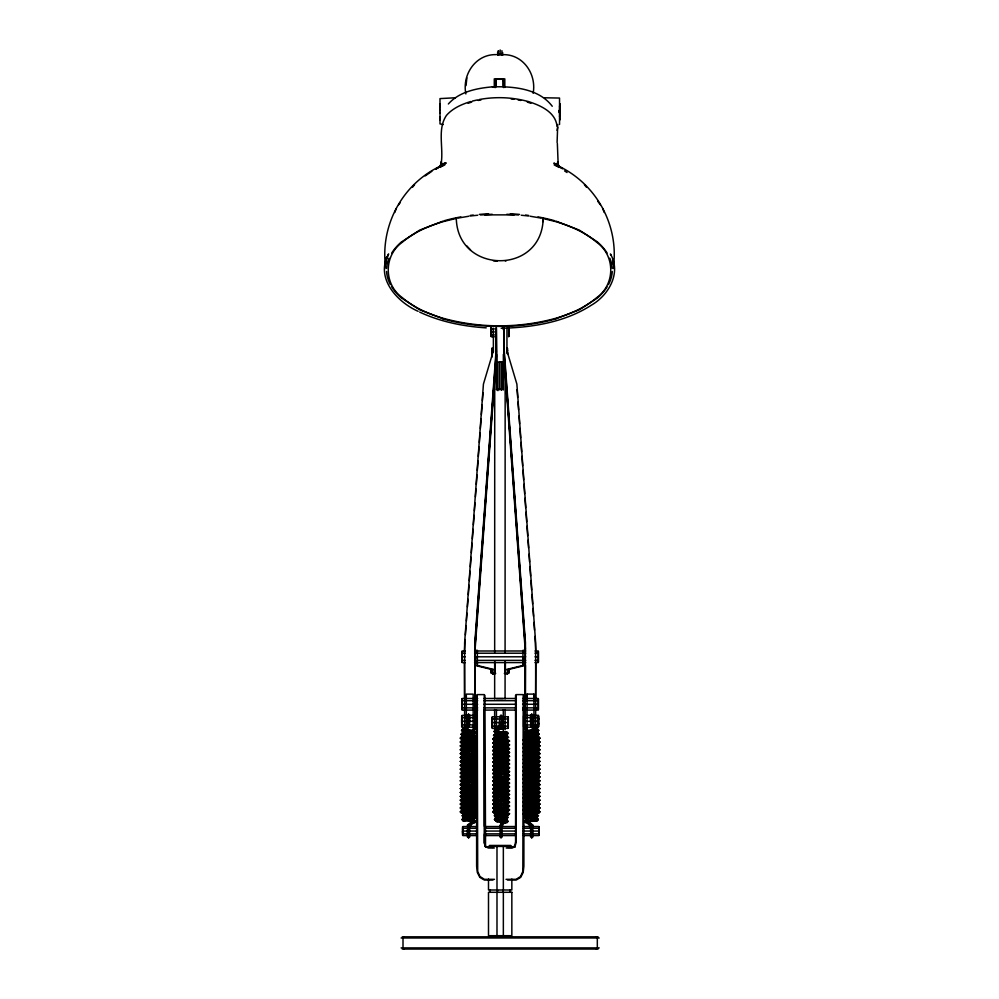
<?xml version="1.0" encoding="UTF-8"?>
<svg xmlns="http://www.w3.org/2000/svg" width="999" height="999" viewBox="0 0 999 999"><rect width="100%" height="100%" fill="white"/><g stroke="black" fill="none" stroke-linecap="round" stroke-linejoin="round"><path stroke-width="1.5" d="M464.597 727.322L466.308 727.484L466.321 694.118L473.164 694.13L473.164 729.682L474.8 729.682L474.812 642.707L496.066 350.699M493.369 352.098L493.381 328.246M494.642 709.577L494.642 729.819M494.655 698.925L494.655 661.513M494.667 652.472L494.73 375.786M496.066 356.705L496.066 328.097M496.428 730.232L496.428 728.958M496.378 328.296L496.366 356.568L475.124 649.15M496.428 729.969L496.428 709.752M496.515 389.872L496.528 354.383M503.271 730.232L503.284 709.752M503.271 729.969L503.284 728.059L504.607 728.059M503.359 389.872L503.371 354.383M505.069 709.577L505.069 729.819M505.069 698.925L505.082 661.513M505.082 652.472L505.157 370.117M505.382 669.742L505.382 673.938L507.48 673.938L507.48 669.742L525.049 665.459L525.049 657.729L522.952 657.729L522.952 665.459L505.382 669.742L505.382 662.112M506.955 328.246L506.955 350.811L516.883 384.116L535.651 642.807L535.651 729.42L534.964 729.67M523.601 715.896L523.601 726.685M507.517 879.994L516.221 879.994L520.716 877.359L523.189 872.452L523.888 866.27L523.976 715.396L538.224 715.384L538.224 727.185L535.364 727.185M535.651 727.309L533.941 727.472L533.941 694.105L527.085 694.105L527.085 729.67L525.149 729.357L525.149 642.832L503.958 350.824M504.258 328.109L504.258 350.699L525.449 642.694L525.149 729.357M527.085 699.375L527.085 694.105M533.941 699.375L533.941 694.105M538.211 727.185L538.211 715.396M535.651 699.075L535.814 662.562M535.851 651.91L534.977 636.45M559.902 118.494L559.852 120.017L559.902 103.709L559.865 105.17M559.627 105.969L559.627 109.128M557.729 124.463L557.092 142.57M559.627 115.672L559.627 116.546L559.902 114.785M465.884 93.943C461.875 74.488 475.811 53.909 496.391 54.633M385.289 264.585L386.538 257.143L385.289 264.585C380.894 222.927 404.071 182.018 442.582 165.135L435.701 169.168L446.153 162.924L440.097 166.658L445.454 162.837L440.372 166.546L443.531 163.436L439.822 167.245M501.236 817.507L501.161 818.793L505.494 818.955L507.205 818.656L506.418 817.532M501.061 734.702L501.136 733.441L501.211 734.39L494.53 736.438L493.543 735.351L496.715 732.991L501.061 732.18L507.317 732.317L508.241 733.428L505.457 734.864L501.061 734.702L501.136 733.778M465.809 729.47L468.743 729.707L468.593 731.955L472.977 732.592L472.377 731.53L468.668 730.918L464.947 730.556L464.235 731.618L462.45 731.493L461.538 730.356L462.45 729.233C469.518 728.696 467.045 719.317 467.445 714.747M468.756 816.121L468.681 817.319L471.578 817.731M531.63 733.691L531.555 734.914L535.939 735.252L538.236 735.364L539.223 734.24L538.236 733.129L525.449 731.181L524.525 732.292L527.21 734.265L531.555 734.914L531.705 732.654M501.111 737.324L501.036 738.598L507.704 738.386C503.259 737.437 497.752 737.624 493.843 740.234L492.757 739.148C496.366 735.102 502.822 735.289 507.704 736.138L505.831 736.5M471.54 821.628L468.731 821.203L468.806 820.154L463.761 819.592L462.874 820.728L461.988 819.592L462.674 818.468L474.85 816.533L475.774 817.657L473.713 818.543L461.988 819.592M501.148 741.233L501.061 742.532L506.243 742.632L509.54 741.046L508.441 739.934C503.271 739.235 496.578 738.723 492.757 742.969L495.929 745.466M496.765 744.243L493.843 741.882L496.765 744.243L501.148 745.054L501.061 746.353L508.441 746.003L509.54 744.867L508.441 743.756C503.271 743.056 496.578 742.544 492.757 746.79L493.843 747.876L496.765 745.516L493.843 747.876M509.54 748.688L501.148 748.139L495.217 749.063L496.053 750.311L501.236 749.462L508.441 749.824L506.243 750.274L501.061 750.174L501.148 748.875L507.355 748.688L508.441 749.824L509.54 748.688L508.441 747.577C503.271 746.89 496.565 746.353 492.757 750.611L493.843 751.698L496.053 750.311L496.765 749.337L495.929 748.114L492.757 750.611L495.217 752.172L496.053 750.923L501.236 751.772M493.843 753.333L496.765 755.706L495.929 756.942L492.757 754.432C496.565 750.174 503.271 750.711 508.441 751.398L509.54 752.522L506.243 754.095L501.061 753.995L501.148 752.697M495.929 764.585L492.757 762.087C496.565 757.816 503.271 758.366 508.441 759.053L509.54 760.164L508.441 761.3C503.271 762 496.578 762.512 492.757 758.266C496.565 753.995 503.271 754.532 508.441 755.219L509.54 756.343L506.243 757.929L501.061 757.816L501.148 756.518M501.148 760.339L501.061 761.638L501.148 760.739L507.08 760.776L506.243 761.75L505.531 760.501M501.148 764.173L501.061 765.459L506.243 765.571L509.54 763.985L508.441 762.874C503.271 762.187 496.565 761.65 492.757 765.908L495.929 768.406M494.942 765.908L496.765 764.635L493.843 766.995L494.942 765.908L496.765 767.182L501.148 767.994L501.061 769.292L508.441 768.943L509.54 767.806L508.441 766.695C503.271 766.008 496.565 765.471 492.757 769.73L493.843 770.816L496.765 768.456L493.843 770.816M507.08 772.239L506.243 773.214L501.061 773.114L501.148 771.815L505.531 771.965L506.243 773.214L508.441 772.764L509.54 771.628L508.441 770.516C503.271 769.829 496.565 769.292 492.757 773.551L495.929 776.048L496.765 774.824L496.053 773.85L495.217 775.112M495.929 779.882L492.757 777.372C496.565 773.114 503.271 773.651 508.441 774.337L509.54 775.449L506.243 777.035L501.061 776.935L501.148 775.636M495.929 787.524L492.757 785.027C496.565 780.756 503.271 781.293 508.441 781.98L509.54 783.104L508.441 784.24C503.271 784.927 496.578 785.451 492.757 781.193C496.565 776.935 503.271 777.472 508.441 778.159L509.54 779.27L506.243 780.856L501.061 780.756L501.148 779.457M501.148 783.278L501.061 784.577L501.148 783.678M497.202 787.736L506.243 788.511L509.54 786.925L508.441 785.801C503.271 785.127 496.565 784.577 492.757 788.848L493.843 789.922L494.942 788.848L496.765 790.122L501.148 790.933L501.061 792.219L508.441 791.882L509.54 790.746L508.441 789.635C503.271 788.948 496.565 788.411 492.757 792.669L493.843 793.755L496.765 791.395L493.843 793.755M506.243 796.153L501.061 796.053L501.148 794.754L505.531 794.879L506.243 796.153L509.54 794.567L508.441 793.456C503.271 792.781 496.553 792.195 492.757 796.49L495.929 798.988L496.765 797.764L496.053 796.79L495.217 798.039L492.757 796.49L495.929 793.968L496.765 795.216M495.929 810.464L492.757 807.954C496.565 803.696 503.271 804.22 508.441 804.919L509.54 806.043L508.441 807.167C503.271 807.866 496.565 808.391 492.757 804.133C496.565 799.874 503.271 800.399 508.441 801.098L509.54 802.222L508.441 803.346C503.271 804.045 496.565 804.57 492.757 800.311C496.553 796.028 503.271 796.603 508.441 797.277L509.54 798.388L506.243 799.974L501.061 799.874L501.148 798.576M501.148 802.384L501.061 803.696L501.148 802.784M501.148 806.205L501.061 807.517L501.148 806.605M496.765 809.227L493.843 806.855L496.765 809.227L501.148 810.027L501.061 811.338L508.441 810.988L509.54 809.864L508.441 808.74C503.271 808.041 496.565 807.517 492.757 811.775L495.929 814.285L496.765 813.049L507.355 813.686L508.441 814.809L509.54 813.686L506.243 812.112L495.929 813.086L494.23 815.621L496.878 817.981L497.577 816.757L496.978 815.783L496.278 816.995M501.148 813.848L501.061 815.159L508.441 814.809L501.236 814.435L496.053 815.284L495.142 816.72L496.878 817.981M456.281 217.819C456.993 274.226 541.858 275.549 543.181 218.581M465.097 815.908L468.756 816.27L468.681 817.319L462.674 816.845L473.888 815.808L477.06 813.785L473.888 811.762L473.051 812.949L468.668 812.312L468.581 813.348L472.465 813.835M542.969 221.653L543.169 218.831M538.299 819.592L537.412 820.728L531.456 820.241L531.605 817.994L525.437 816.533L524.525 817.657L538.299 819.592L537.624 818.468L531.605 817.994L531.53 819.043M465.072 639.56L464.41 651.922M465.409 634.902L466.083 625.586M466.421 620.928L466.983 613.174M467.432 606.967L467.994 599.2M468.331 594.542L469.006 585.227M469.343 580.569L470.017 571.266M470.354 566.608L471.029 557.292M471.366 552.634L472.052 543.319M472.39 538.661L473.064 529.345M473.401 524.687L474.075 515.384M474.413 510.726L474.975 502.959M475.424 496.753L475.986 488.986M476.323 484.328L476.998 475.024M477.335 470.367L478.009 461.051M478.346 456.393L479.033 447.077M479.37 442.42L480.044 433.104M480.382 428.446L481.056 419.13M481.393 414.485L482.067 405.169M482.405 400.512L482.967 392.744M475.037 646.178L475.824 635.314M476.048 632.217L476.723 622.901M477.06 618.244L477.747 608.928M477.972 605.819L478.758 594.954M478.983 591.845L479.77 580.981M479.995 577.872L480.781 567.007M481.006 563.898L481.68 554.582M482.017 549.925L482.692 540.609M483.029 535.951L483.703 526.635M484.04 521.977L484.727 512.662M485.064 508.004L485.739 498.688M485.964 495.591L486.75 484.715M486.975 481.618L487.762 470.754M487.987 467.644L488.773 456.78M488.998 453.671L489.785 442.807M490.01 439.697L490.684 430.382M491.021 425.724L491.708 416.408M492.045 411.75L492.719 402.435M493.056 397.777L493.618 390.022M531.618 737.662L531.53 738.885L536.713 739.21L538.923 739.26L540.009 738.136L538.923 737.012L526.523 735.976L525.062 735.064L530.019 733.766M531.618 741.545L531.53 742.769L536.713 743.094L538.923 743.144L540.009 742.02L538.923 740.896L524.325 738.96L523.226 740.072L526.398 742.107L531.53 742.769L531.705 740.521M531.618 745.429L531.53 746.653L536.713 746.965L538.923 747.015L540.009 745.891L538.923 744.779L524.325 742.831L523.226 743.943L526.398 745.991L531.53 746.653L531.705 744.392M531.618 749.3L531.53 750.536L536.713 750.848L538.923 750.898L540.009 749.774L538.923 748.626L524.325 746.715L523.226 747.826L526.398 749.862L531.53 750.536L531.705 748.276M531.618 772.577L531.53 773.813L536.713 774.1L538.923 774.175L540.009 773.051L538.923 771.915L524.325 769.992L523.226 771.103L526.398 773.139L531.53 773.813L531.705 771.553M531.618 776.46L531.53 777.684L536.713 777.984L538.923 778.059L540.009 776.935L538.923 775.786L524.325 773.875L523.226 774.987L526.398 777.022L531.53 777.684L531.705 775.436M531.618 780.344L531.53 781.568L536.713 781.867L538.923 781.942L540.009 780.818L538.923 779.67L524.325 777.759L523.226 778.858L526.398 780.906L531.53 781.568L531.705 779.32M496.366 350.811L475.124 642.844L474.8 729.682M468.668 738.436L468.581 739.635L473.763 740.296L473.051 739.248L468.668 738.611L468.581 739.635L461.376 739.26L460.277 738.136L461.376 737.012L473.763 735.988L475.237 735.064L470.267 733.766M468.668 742.307L468.581 743.518L473.763 744.168L473.051 743.131L468.668 742.494L468.581 743.518L461.376 743.144L460.277 742.02L461.376 740.896L475.961 738.96L477.06 740.072L473.888 742.107L461.376 743.144M468.668 746.191L468.581 747.389L472.465 747.889M468.668 769.467L468.581 770.679L475.961 772.239L477.06 771.103L473.888 769.093L471.328 768.755M468.668 773.351L468.581 774.55L473.763 775.212L473.051 774.163L468.668 773.526L468.581 774.55L461.376 774.175L460.277 773.051L461.376 771.915L475.961 769.992L474.875 771.103L468.668 769.642L468.581 770.679L461.376 770.304L460.277 769.18L461.376 768.031L475.961 766.121L477.06 767.22L473.888 769.267L461.376 770.304M468.668 777.234L468.581 778.433L473.763 779.095L473.051 778.021L468.668 777.409L468.581 778.433L461.376 778.059L460.277 776.935L461.376 775.786L475.961 773.875L477.06 774.987L473.888 777.022L461.376 778.059M468.668 800.499L468.581 801.71L473.763 802.359L473.051 801.31L468.668 800.674L468.581 801.71L461.376 801.348L460.277 800.211L461.376 799.063L475.961 797.152L477.06 798.263L473.888 800.286L461.376 801.348M468.668 804.37L468.581 805.594L475.961 807.142L477.06 806.031L473.888 804.008L471.328 803.671M468.668 808.253L468.581 809.465L473.763 810.127L473.051 809.065L468.668 808.428L468.581 809.465L461.376 809.103L460.277 807.966L461.376 806.83L475.961 804.907M468.668 812.137L468.581 813.348L461.376 812.974L460.277 811.85L461.376 810.713L475.961 808.79L477.06 809.902L473.888 811.925L461.376 812.974M531.705 736.638L531.53 738.885L525.062 737.312L538.236 735.364L537.25 734.24L538.236 733.129L532.742 733.466M531.705 802.584L531.53 804.832L538.923 805.219L540.009 804.083L538.923 802.959L524.325 801.023L523.226 802.147L526.398 804.17L531.53 804.832L531.618 803.621M531.705 806.468L531.53 808.715L538.923 809.103L540.009 807.966L538.923 806.83L524.325 804.907L523.226 806.031L526.398 808.054L531.53 808.715L531.618 807.679L540.009 807.966M531.705 810.339L531.53 812.599L538.923 812.974L540.009 811.85L538.923 810.713L524.325 808.79L523.226 809.902L526.398 811.925L531.53 812.599L531.618 811.55L540.009 811.85M531.618 815.259L531.53 816.47L537.624 816.845L528.721 817.731M527.235 812.949L525.412 813.785L524.325 812.662L531.705 814.222L531.53 816.47L526.398 815.808L523.226 813.785L526.398 811.762L527.235 812.949L534.54 812.087M501.273 821.64L501.211 822.589L497.04 821.79L494.468 819.455L495.142 818.343L501.348 820.366L501.211 822.589L507.205 822.489L508.091 821.365L507.205 820.241L505.419 820.254L501.173 823.089L500.262 825.224L499.975 837.062M473.888 738.224L475.237 737.312L468.556 735.801L468.643 734.764L472.602 735.389L474.238 736.176L473.051 737.037L473.763 735.988L474.6 737.162L473.888 738.224L461.376 739.26M531.53 758.291L531.705 756.031L524.325 754.482L523.226 755.581L526.398 757.629L531.53 758.291L538.923 758.653L540.009 757.542L538.923 756.393L531.705 756.031L531.618 757.067M531.53 762.175L531.705 759.914L524.325 758.353L523.226 759.465L526.398 761.5L531.53 762.175L538.923 762.537L540.009 761.413L538.923 760.264L531.705 759.914L531.618 760.938M531.53 766.046L531.705 763.798L524.325 762.237L523.226 763.348L526.398 765.384L531.53 766.046L538.923 766.42L540.009 765.296L538.923 764.148L531.705 763.798L531.618 764.822M531.53 769.929L531.705 767.682L524.325 766.121L523.226 767.22L526.398 769.267L531.53 769.929L538.923 770.291L540.009 769.18L538.923 768.031L531.705 767.682L531.618 768.706M531.53 793.206L531.705 790.958L524.325 789.397L523.226 790.496L526.398 792.544L531.53 793.206L538.923 793.581L540.009 792.457L538.923 791.308L531.705 790.958L531.618 791.982M531.53 797.09L531.705 794.829L524.325 793.268L523.226 794.38L526.398 796.415L531.53 797.09L538.923 797.452L540.009 796.328L538.923 795.192L531.705 794.829L531.618 795.866M531.53 800.961L531.705 798.713L524.325 797.152L523.226 798.263L526.398 800.286L531.53 800.961L538.923 801.335L540.009 800.211L538.923 799.063L531.705 798.713L531.618 799.737M472.465 751.772L465.746 750.024M472.465 755.644L468.581 755.157L468.668 754.133L464.285 753.783L463.449 754.844L461.376 754.782L460.277 753.658L461.376 752.509L475.961 750.599L477.06 751.71L473.888 753.745L461.376 754.782L462.462 753.658M468.668 758.004L473.051 758.641L473.763 759.69L465.746 757.779M475.961 762.237L461.376 764.148L460.277 765.296L474.6 764.31L477.06 763.348L473.888 761.325L473.051 762.524L473.763 763.573L468.581 762.911L468.668 761.887L474.875 763.348M473.888 765.209L473.051 766.408L473.763 767.444L468.581 766.795L468.668 765.771L474.875 767.22L475.961 766.121L461.376 764.148M472.465 782.804L465.746 781.056M472.465 786.688L468.581 786.188L468.668 785.164L464.285 784.827M468.668 789.048L473.051 789.66L473.763 790.733L468.581 790.072L468.668 789.048L464.285 788.711L463.449 789.759L461.376 789.697L460.277 788.573L461.376 787.424L475.961 785.514L477.06 786.625L473.888 788.661L461.376 789.697L462.462 788.573M468.668 792.919L473.051 793.543L473.763 794.605L465.746 792.694M475.961 797.152L473.888 796.24L473.051 797.414L473.763 798.488L468.581 797.826L468.668 796.802L474.875 798.263M501.111 737.687L501.036 738.598L496.403 737.761L494.53 736.438L495.516 735.351L497.152 736.55L494.53 734.265L495.516 735.351M559.902 112.263L559.902 113.112L559.19 110.202M501.148 810.426L501.061 811.338L497.202 810.676M501.148 814.247L501.061 815.159L498.489 814.722M501.148 741.62L501.061 742.532L495.929 741.645L493.843 740.234L496.765 737.874L496.053 738.848L495.217 737.599L495.929 736.65M501.148 745.454L501.061 746.353L497.202 745.691M501.148 764.56L501.061 765.459L497.202 764.809M501.148 768.381L501.061 769.292L497.202 768.631M501.148 787.499L501.061 788.398L501.148 787.1L507.355 786.925L508.441 785.801M501.148 791.32L501.061 792.219L498.489 791.782M466.883 77.897L466.034 85.589M559.627 110.19L559.902 109.403L559.19 112.313M495.779 80.732L495.991 79.271L503.096 79.271L503.296 80.719M384.702 268.793L385.801 261.301L388.623 253.933C374.962 277.922 396.953 301.935 418.119 311.313M559.09 111.264L559.278 110.439L559.19 111.851M557.092 130.357L557.717 127.41M506.218 848.026L512.175 848.014L514.997 846.715L516.071 842.706L516.196 694.605L523.226 694.592L522.839 871.34L520.566 876.523L516.121 879.32L506.031 879.332M485.551 846.94L484.902 695.279M493.381 350.799L483.429 384.103L464.622 642.807L464.597 729.445L465.284 729.682M394.755 212.487L396.328 208.429M439.697 167.208L441.683 162.8L440.197 166.646L441.346 161.688L440.784 165.522C444.355 149.213 436.625 129.982 446.428 115.434C452.709 108.217 461.775 104.271 470.766 101.536M501.061 732.18L501.211 734.39L505.556 734.253L506.168 733.004L505.457 732.017L504.857 733.241M465.097 819.405L464.51 820.591L462.874 820.728L468.731 821.203M464.398 818.331L463.811 819.517L464.51 820.591L474.725 818.768L472.427 816.87L468.756 816.27M535.339 730.556L535.939 729.357L537.849 729.233L538.748 730.356L537.849 731.493L525.449 733.428L527.909 731.53L535.339 730.556L536.051 731.618L536.65 730.444M440.097 116.908L439.972 120.342L439.922 118.519M440.097 106.094L439.91 107.767M559.54 124.5L559.54 98.052L544.455 97.777M495.142 814.522L495.929 813.086M526.673 820.654L527.247 819.58L527.347 821.827L537.412 820.728L536.525 819.592L526.448 821.528L525.561 820.416L527.247 819.58M526.573 816.77L527.172 815.696L527.872 816.87L527.272 817.944M440.684 167.382L442.008 165.01M473.089 734.277L475.774 732.292L473.089 730.344L472.377 731.53L473.913 732.292L474.837 731.181L462.05 733.129L461.063 734.253L462.05 735.364L468.743 734.914L473.089 734.277L475.774 732.292L473.089 730.344L468.743 729.707M506.368 737.899L507.08 736.638L506.243 735.664M496.765 755.706L494.942 754.432L493.843 755.519L496.053 754.133L506.368 753.196L507.08 751.922L506.243 750.948L505.531 752.21M494.942 758.266L493.843 757.155L496.765 759.54L494.942 758.266L493.843 759.34L496.053 757.954L506.368 757.017L507.08 755.744L506.243 754.782L505.531 756.031M495.929 759.577L495.217 760.526L496.053 761.762L496.765 760.813L493.843 763.161L496.053 761.762L506.368 760.838L507.08 759.565L506.243 758.603M526.598 731.418L527.21 730.344L535.939 729.357M494.942 777.372L493.843 776.273L496.765 778.646L494.942 777.372L493.843 778.458L496.053 777.047L506.368 776.136L507.08 774.862L506.243 773.888L505.531 775.137M494.942 781.193L493.843 780.094L496.765 782.467L494.942 781.193L493.843 782.279L496.053 780.868L506.368 779.957L507.08 778.683L506.243 777.709L505.531 778.958M499.687 786.837L494.942 785.027L493.843 786.101L496.053 784.69L506.368 783.778L507.08 782.504L506.243 781.53M494.942 800.311L493.843 799.212L496.765 801.585L494.942 800.311L493.843 801.398L496.053 799.999L506.368 799.063L507.08 797.801L506.243 796.827L505.531 798.076M495.929 801.623L495.217 802.584L496.053 803.82L496.765 802.859L493.843 805.231L496.053 803.82L506.368 802.884L507.08 801.623L506.243 800.649M495.929 805.444L495.217 806.405L496.053 807.642L496.765 806.68L493.843 809.04L496.053 807.642L506.368 806.705L507.08 805.444L506.243 804.47M472.377 733.079L472.977 732.03L473.688 733.191L461.063 734.253M527.31 732.592L527.909 731.53L527.21 730.344L525.449 731.181L526.373 732.292M469.68 837.15C469.755 832.229 468.194 824.2 474.725 822.652L475.611 821.528L473.039 819.58L472.939 821.827M494.917 730.394L497.427 732.679L496.715 733.89L494.018 731.48L498.976 727.035L499.925 716.021M464.285 753.521L463.573 754.732L462.737 753.646L460.277 753.658M464.285 757.404L463.573 758.616L461.376 758.653L460.277 757.542L461.376 756.393L475.961 754.482L477.06 755.581L473.888 757.629L468.756 758.291L463.573 758.616L462.737 757.529L460.277 757.542M468.581 797.826L463.449 797.527L462.737 796.34L463.449 795.117L475.961 793.268L477.06 794.38L474.6 795.354L460.277 796.328L461.376 795.192L463.449 795.117L464.285 796.203L463.573 797.389L461.376 797.452L460.277 796.328M536.001 742.145L536.713 740.946L538.923 740.896L537.824 742.02M536.001 773.189L536.713 771.977L538.923 771.915M536.001 777.072L536.713 775.861L538.923 775.786L537.824 776.935M460.277 804.083L475.961 801.023L477.06 802.147L473.888 804.17L468.756 804.832L461.376 805.219L460.277 804.083L461.376 802.959L463.449 802.896L464.285 803.958M460.277 807.966L462.737 807.966L463.449 806.767L464.285 807.841M527.272 817.369L526.573 818.543L527.172 819.617L531.456 820.241M527.872 818.431L527.172 819.617L525.561 818.768L527.872 816.87L535.189 815.908M536.001 808.091L536.713 806.905L538.923 806.83L537.824 807.966M463.449 748.588L462.737 749.774L460.277 749.774L461.376 748.626L475.961 746.715L477.06 747.826L473.888 749.862L468.756 750.536L461.376 750.898L460.277 749.774M460.277 761.413L475.961 758.353L477.06 759.465L473.888 761.5L468.756 762.175L461.376 762.537L460.277 761.413L461.376 760.276L463.449 760.227M468.581 766.795L463.449 766.483L462.737 765.296L463.449 764.11L464.285 765.159L463.573 766.345L461.376 766.42L460.277 765.296M464.285 788.448L463.573 789.622L462.737 788.573L460.277 788.573M460.277 738.136L462.737 738.136L463.449 736.95L464.285 738.011M460.277 742.02L462.737 742.007L463.449 740.833L464.285 741.882M463.449 752.472L462.737 753.646L474.6 752.672L477.06 751.71M468.581 759.04L463.449 758.728L462.737 757.542L463.449 756.343M464.285 761.288L463.573 762.462L462.737 761.413L474.6 760.439L477.06 759.465M460.277 776.935L462.737 776.935L463.449 775.748L464.285 776.797M463.449 783.503L462.737 784.69L460.277 784.69L461.376 783.553L475.961 781.63L477.06 782.741L473.888 784.777L468.756 785.451L461.376 785.813L460.277 784.69M468.581 790.072L463.449 789.759L462.737 788.573L463.449 787.387M460.277 792.457L475.961 789.397L477.06 790.496L473.888 792.544L468.756 793.206L461.376 793.581L460.277 792.457L461.376 791.308L463.449 791.27M464.285 792.319L463.573 793.506L462.737 792.444L474.6 791.47L477.06 790.496M497.577 818.306L495.354 820.541L496.241 819.455L497.714 820.566L504.832 821.528L505.419 822.764L506.093 821.752M540.009 757.542L537.549 757.529L536.838 758.728L526.523 759.69M540.009 761.413L537.549 761.413L536.838 762.599L526.523 763.573L527.235 762.524L531.618 761.887L531.705 762.911M540.009 765.296L537.549 765.284L536.838 766.483L526.523 767.444L527.235 766.408L531.618 765.771L531.705 766.795M540.009 792.457L537.549 792.444L536.838 793.643L526.523 794.605L527.235 793.543L534.54 792.694M540.009 796.328L524.325 799.387L527.235 797.414L531.618 796.802L531.705 797.826M507.205 818.656L496.978 819.292L496.278 818.069L501.236 817.219L508.241 817.532L507.33 816.408L501.161 816.283L496.878 817.082L494.468 819.455L497.04 821.79L497.14 819.58M527.047 736.438L527.684 735.389L531.655 734.764L531.73 735.801M464.56 820.866L465.247 819.792M473.364 734.203L472.602 735.389L473.239 736.438M473.888 742.107L477.06 740.072M461.376 747.015L473.888 745.991L477.06 743.943L473.888 741.932L473.051 743.131L474.875 743.943L475.961 742.844L461.376 744.779L460.277 745.903L461.376 747.015L468.581 747.389L468.668 746.365L474.875 747.826L475.961 746.715L473.888 745.803L473.051 747.002L473.763 748.051M473.888 749.862L477.06 747.826L473.888 745.803M473.888 769.267L477.06 767.22M461.376 774.175L473.888 773.139L477.06 771.103M473.888 777.022L477.06 774.987M461.376 781.942L473.888 780.906L477.06 778.858L473.888 776.847L473.051 778.021L474.875 778.858L475.961 777.759L461.376 779.67L460.277 780.818L461.376 781.942L468.581 782.317M535.339 734.053L536.051 732.991M525.686 750.761L526.398 749.687L527.235 750.886L536.001 749.912M525.686 754.645L526.398 753.571L527.235 754.769L536.001 753.783L536.838 754.844L538.923 754.782L540.009 753.658L538.923 752.509L524.325 750.599L523.226 751.71L526.398 753.745L538.923 754.782L537.824 753.658M526.523 798.488L527.235 797.414L526.398 796.24L524.325 797.152M499.937 747.739L496.053 747.102L495.217 748.351L492.757 746.79L495.929 744.292M473.888 800.286L477.06 798.263M499.937 770.679L496.053 770.029L495.217 771.278L492.757 769.73L495.929 767.232M499.937 793.618L496.053 792.969L495.217 794.217L492.757 792.669L495.929 790.172M473.051 802.984L473.763 801.935L474.6 803.121L473.888 804.17M461.376 809.103L473.888 808.054L477.06 806.031M473.051 810.751L473.763 809.689L474.6 810.876L473.888 811.925M473.888 815.808L477.06 813.785L473.888 811.762M531.618 804.37L531.705 805.594L531.618 804.557L527.235 805.182L526.523 806.243L538.923 805.219M531.618 808.253L531.705 809.465L531.618 808.428L527.235 809.065L526.523 810.127L538.923 809.103M495.929 814.285L495.217 813.323L496.053 812.087L499.937 812.724M473.051 740.908L473.763 739.859L474.6 741.033L462.737 742.007L463.573 743.094M473.051 744.792L473.763 743.743L474.6 744.917L460.277 745.903M473.051 768.069L473.763 767.02L474.6 768.194L460.277 769.18M473.051 771.952L473.763 770.903L474.6 772.077L460.277 773.051M473.051 775.823L473.763 774.774L474.6 775.948L462.737 776.935L463.573 777.984M473.051 779.707L473.763 778.658L474.6 779.832L460.277 780.818M473.051 799.1L473.763 798.064L474.6 799.225L460.277 800.211M531.618 738.436L531.705 739.635L531.618 738.611L527.235 739.248L526.523 740.296L538.923 739.26M531.618 769.467L531.705 770.679L531.618 769.642L527.235 770.279L526.523 771.328L538.923 770.291M531.618 773.351L531.705 774.55L531.618 773.526L527.235 774.163L526.523 775.212L538.923 774.175M525.686 781.767L526.398 780.731L527.235 781.892L534.54 781.056M525.686 785.651L526.398 784.602L527.235 785.776L536.001 784.827L536.838 785.888L538.923 785.813L540.009 784.69L538.923 783.553L524.325 781.63L523.226 782.741L526.398 784.777L538.923 785.813M495.929 749.3L496.765 748.064L499.687 748.601M495.929 753.121L496.765 751.885L496.053 750.923M495.929 772.227L496.765 771.003L496.053 770.029M495.929 795.167L496.765 793.943L496.053 792.969M448.351 103.983C459.253 91.696 476.673 88.249 492.332 86.863M467.544 733.466L464.036 733.216L463.286 734.302L463.923 735.476L468.556 735.801M473.051 739.248L473.888 738.049L475.961 738.96L474.875 740.072M473.763 751.935L473.051 750.886L474.875 751.71L475.961 750.599L473.888 749.687L473.051 750.886L468.668 750.249M473.763 755.806L473.051 754.769L474.875 755.581L475.961 754.482L473.888 753.571L473.051 754.769L468.668 754.133M474.875 759.465L475.961 758.353L473.888 757.442L473.051 758.641L475.961 760.601M473.888 769.093L473.051 770.279L473.763 771.328M473.051 774.163L473.888 772.964L475.961 773.875L474.875 774.987M527.235 737.025L526.398 738.224L524.075 736.176L526.935 734.203L527.684 735.389L526.048 736.176L527.235 737.025L526.523 735.976L525.686 737.15L540.009 738.136M527.235 748.663L526.398 749.862L523.226 747.826M527.235 752.547L526.398 753.745L523.226 751.71M527.235 756.43L526.398 757.629L523.226 755.581M527.235 760.301L526.398 761.5L523.226 759.465M527.235 779.707L526.398 780.906L523.226 778.858M527.235 783.591L526.398 784.777L523.226 782.741M527.235 787.462L526.398 788.661L523.226 786.625L526.398 784.602M527.235 791.345L526.398 792.544L523.226 790.496M475.961 801.023L473.888 800.124L473.051 801.31L474.875 802.147M473.051 809.065L473.888 807.879L475.961 808.79L474.875 809.902M527.235 814.622L526.398 815.808L523.226 813.785M526.523 813.573L525.686 814.747L538.536 815.721L536.488 815.796M464.685 734.415L463.923 735.476L462.05 735.364L463.037 734.253L462.05 733.129L464.036 733.216M473.763 782.966L473.051 781.892L474.875 782.741L475.961 781.63L473.888 780.731L473.051 781.892L468.668 781.28M473.763 786.85L473.051 785.776L474.875 786.625L475.961 785.514L473.888 784.602L473.051 785.776L468.668 785.164M474.875 790.496L475.961 789.397L473.888 788.486L473.051 789.66L475.961 791.633M475.961 793.268L473.888 792.369L473.051 793.543L474.875 794.38M526.523 747.627L525.686 748.788L540.009 749.774M526.523 751.498L525.686 752.672L540.009 753.658M526.523 755.381L525.686 756.555L537.549 757.529L536.838 756.343M526.523 759.265L525.686 760.439L537.549 761.413L536.838 760.227M526.523 778.658L525.686 779.832L540.009 780.818M526.523 782.542L525.686 783.716L540.009 784.69M526.523 786.413L525.686 787.587L526.398 788.661L538.923 789.697L540.009 788.573L538.923 787.424L524.325 785.514L525.412 786.625L527.235 785.776M526.523 790.296L525.686 791.47L537.549 792.444L536.838 791.258M495.929 809.265L492.757 811.775L495.217 813.323M495.929 740.471L492.757 742.969L495.217 744.53M495.929 763.411L492.757 765.908L495.217 767.457M495.929 778.696L492.757 781.193L495.217 782.754M495.929 782.517L492.757 785.027L495.217 786.575M496.765 783.753L496.053 784.69L495.217 783.466L501.148 782.542L509.54 783.104M495.929 786.338L492.757 788.848L495.217 790.396M398.613 204.745L400.362 202.422M506.481 737.761L505.719 738.748L505.082 737.512M463.573 739.21L462.737 738.136L463.573 737.062L467.457 737.299M462.737 742.02L463.573 740.946L464.285 742.145M462.737 773.064L463.573 771.977L466.171 772.14M462.737 776.935L463.573 775.861L464.285 777.072M536.713 739.21L537.549 738.136L536.838 736.95L536.001 737.999M536.713 743.094L537.549 742.007L540.009 742.02M536.713 746.965L537.549 745.891L540.009 745.891M536.713 750.848L537.549 749.774L536.838 748.588M537.549 757.529L536.713 758.616L536.001 757.404M536.001 800.074L536.838 799L537.549 800.199L540.009 800.211M468.756 799.462L463.573 799.138L462.737 800.211L463.449 801.398L464.285 800.336M463.573 805.157L462.737 804.083L463.573 803.021L467.457 803.258M463.573 809.028L462.737 807.966L463.573 806.905L464.285 808.091M536.713 801.273L537.549 800.199L536.713 799.138L531.53 799.462M536.713 805.157L537.549 804.083L540.009 804.083M536.713 809.028L537.549 807.966L536.838 806.767L536.001 807.841M536.001 811.712L536.838 810.651L537.549 811.837L536.713 812.911M461.376 805.219L463.449 805.281L464.285 804.22L463.573 803.021L461.376 802.959M536.001 803.958L536.838 802.896L537.549 804.083L525.686 803.109L523.226 802.147M463.349 730.356L462.45 731.493C470.891 731.031 469.942 720.704 469.63 714.747M463.449 739.322L464.285 738.273L463.573 737.062L461.376 737.012M464.285 757.667L463.449 758.728L461.376 758.653L462.462 757.542M464.285 761.55L463.449 762.599L461.376 762.537M464.285 765.421L463.449 766.483L461.376 766.42M464.285 792.582L463.449 793.643L461.376 793.581L462.462 792.457M464.285 796.465L463.449 797.527L461.376 797.452M536.001 741.882L536.838 740.821L537.549 742.007L525.686 741.033L523.226 740.072M474.725 822.652L473.838 821.528L474.725 820.416C466.895 821.965 466.908 830.868 467.495 837.15M537.549 761.413L536.713 762.462L536.001 761.288M537.549 765.284L536.713 766.345L536.001 765.159L536.838 764.11L537.549 765.284L525.686 764.31L523.226 763.348M536.001 769.043L536.838 767.981L537.549 769.168L540.009 769.18M536.713 770.229L537.549 769.168L536.713 768.106L531.53 768.418M536.001 772.926L536.838 771.865L537.549 773.051L540.009 773.051M536.713 774.1L537.549 773.051L525.686 772.077L523.226 771.103M536.001 776.797L536.838 775.748L537.549 776.922L540.009 776.935M536.713 777.984L537.549 776.922L536.713 775.861M536.713 781.867L537.549 780.806L536.838 779.62M537.549 792.444L536.713 793.506L536.001 792.319M537.549 796.328L536.713 797.389L536.001 796.203L536.838 795.117L537.549 796.328L525.686 795.354L523.226 794.38M530.606 837.15C530.544 832.229 532.092 824.2 525.561 822.652L524.675 821.528L525.561 820.416C533.391 821.965 533.379 830.881 532.792 837.15M403.933 936.825L403.009 937.986L403.009 947.901L403.933 949.05M596.391 949.05L597.315 947.901L597.315 937.986L596.391 936.825M473.938 817.657L474.85 816.533L473.126 815.696L472.427 816.87L473.014 817.944M497.24 730.619L494.917 732.592C502.147 730.356 502.922 722.452 502.11 716.021M412.587 187.15L414.548 184.79M507.08 741.658L506.243 742.632L505.531 741.383L506.368 740.384M506.368 763.323L505.531 764.322L502.609 764.223M507.08 779.869L506.243 780.856L505.531 779.582M507.08 783.691L506.243 784.69L505.531 783.416M507.08 787.512L506.243 788.511L505.531 787.237L506.368 786.263M507.08 791.333L506.243 792.332L505.531 791.058L501.148 790.933M507.08 802.809L506.243 803.795L505.531 802.534M507.08 806.643L506.243 807.617L505.531 806.355M507.08 810.464L506.243 811.438L505.531 810.177L501.148 810.027M507.08 814.285L506.243 815.271L505.531 813.998M506.368 809.202L505.531 810.177L507.355 809.864L508.441 810.988C503.671 810.189 497.977 810.064 493.843 812.874L496.765 810.501L496.053 811.463L495.217 810.226L501.148 809.302L509.54 809.864M507.08 745.479L506.243 746.453L505.531 745.204L501.148 745.054M507.08 749.312L506.243 750.274L505.531 749.025M507.08 764.597L506.243 765.571L505.531 764.322L508.441 762.874M507.08 768.418L506.243 769.392L505.531 768.144L501.148 767.994M537.824 811.85L538.923 810.713M524.325 764.472L527.235 762.524L526.398 761.325L524.325 762.237M524.325 768.356L527.235 766.408L526.398 765.209L524.325 766.121L525.412 767.22M524.325 795.516L527.235 793.543L526.398 792.369L524.325 793.268M537.824 745.891L538.923 744.779M524.325 803.271L527.235 801.31L531.618 800.674L531.705 801.71L526.523 802.359L527.235 801.31L526.398 800.124L524.325 801.023L525.412 802.147M493.843 751.698L494.942 750.611L496.765 751.885M499.925 728.246L501.011 729.245L502.11 728.221M467.495 826.947L467.495 825.112L468.593 824.138L469.68 825.112M532.792 825.112L531.705 826.086L530.606 825.112L531.705 824.138L532.792 825.112L532.792 826.947M494.493 879.332L484.403 879.32L479.97 876.535L477.697 871.353L477.235 694.605L484.253 694.605L484.253 842.694L485.189 846.465L492.857 847.364M501.061 824.887L499.975 825.698L501.061 826.485M495.142 818.343L496.878 817.082M494.942 788.848L496.765 787.574L493.843 789.922L495.929 791.345M425.162 175.924L431.868 171.291M401.81 241.758L419.755 230.082L443.094 221.116M507.355 794.567L508.441 795.704C503.683 794.929 497.977 794.754 493.843 797.577L494.942 796.49L496.765 797.764M506.768 350.949L507.567 350.437L506.768 351.685M492.757 773.551L495.929 771.053L496.765 772.277L493.843 774.637L494.942 773.551L496.765 774.824M462.525 833.328L463.361 832.866M493.543 735.351L501.136 733.104L508.241 733.428L506.168 733.878M442.207 166.284L444.867 164.86M527.172 815.696L525.437 816.533L526.348 817.657M527.235 778.021L525.412 778.858L524.325 777.759L526.398 776.847L527.235 778.021L531.618 777.409L531.705 778.433L526.523 779.095M527.235 781.892L525.412 782.741L524.325 781.63L526.398 780.731M527.235 789.66L525.412 790.496L524.325 789.397L526.398 788.486L527.235 789.66L536.001 788.711L536.838 789.759L538.923 789.697L537.824 788.573M527.235 747.002L525.412 747.826L524.325 746.715L526.398 745.803L527.235 747.002L534.54 746.141M527.235 750.886L525.412 751.71L524.325 750.599L526.398 749.687M527.235 754.769L525.412 755.581L524.325 754.482L526.398 753.571M525.412 759.465L534.54 757.779M473.888 745.991L477.06 743.943L473.888 741.932M528.958 737.712L524.325 738.96L525.412 740.072M475.961 764.472L468.756 766.046L463.573 766.345L462.737 765.284M473.888 773.139L475.961 772.239M524.325 758.353L526.398 757.442L527.235 758.641M473.888 780.906L477.06 778.858L473.888 776.847M528.958 768.755L524.325 769.992L525.412 771.103M475.961 795.516L468.756 797.09L463.573 797.389L462.737 796.328M473.888 808.054L475.961 807.142M524.325 804.907L528.958 803.671M462.674 814.585L475.961 812.662L474.875 813.785L473.051 812.949L473.763 813.998M477.06 755.581L474.6 756.555L462.737 757.529M477.06 782.741L474.6 783.716L462.737 784.69L463.573 785.751M477.06 786.625L474.6 787.587L462.737 788.573M477.06 802.147L474.6 803.121L462.737 804.083M555.906 318.806L579.245 309.827L597.19 298.164A112.887 56.444 0 0 0 607.092 286.913M463.361 832.179L462.525 832.467L462.525 831.068L476.848 831.068M468.106 103.272L471.728 102.06M497.777 54.933L500.162 54.183L502.547 54.92L498.401 54.858L498.389 50.824M534.964 727.971L535.651 727.784L535.651 729.42M507.08 753.134L509.54 752.522C504.095 751.473 497.527 751.285 492.757 754.432L495.217 755.993M507.08 756.955L509.54 756.343C504.095 755.294 497.527 755.107 492.757 758.266L495.217 759.814M507.08 776.073L509.54 775.449C504.095 774.412 497.527 774.225 492.757 777.372L495.217 778.933M456.693 218.294L443.581 221.528A112.313 56.156 0 0 0 402.634 241.995C383.466 255.344 383.466 284.578 402.647 297.914A112.313 56.156 0 0 0 443.581 318.394C479.957 328.334 519.043 328.334 555.419 318.381A112.313 56.156 0 0 0 596.353 297.914C615.534 284.578 615.534 255.344 596.353 241.995A112.313 56.156 0 0 0 555.419 221.528L542.307 218.294M507.08 798.988L509.54 798.388C504.095 797.352 497.527 797.152 492.757 800.311L495.217 801.86M472.402 101.074L477.534 99.9M506.368 801.56L508.441 801.098M506.368 751.86L508.441 751.398M508.441 755.219L501.236 755.594L496.053 754.745M506.368 759.502L508.441 759.053M506.368 774.799L508.441 774.337M508.441 778.159L501.236 778.533L496.053 777.684M506.368 797.726L508.441 797.277M505.531 741.383L507.355 741.046L505.531 740.734L508.441 742.182M505.531 745.204L507.355 744.867L508.441 746.003L501.236 745.629L496.053 746.49L495.217 745.242L501.148 744.317L509.54 744.867M505.531 768.144L507.355 767.806L508.441 768.943L501.236 768.568L496.053 769.405L495.217 768.181L501.148 767.257L509.54 767.806M507.317 732.317L496.828 731.693M505.594 816.72L507.33 816.408M505.531 791.058L507.355 790.746L508.441 791.882L501.236 791.508L496.053 792.344L495.217 791.108L501.148 790.184L509.54 790.746M458.241 218.032L469.006 216.209M507.205 820.241L501.348 820.366M506.243 739.485L507.08 740.459L506.368 741.733L496.053 742.669L493.843 744.055L496.765 741.695L496.053 742.669L495.217 741.42L501.148 740.496L509.54 741.046M479.233 99.538C495.367 96.541 512.2 97.153 528.046 101.486M508.441 765.122L501.236 764.747L496.053 765.584L495.217 764.347L501.148 763.423L509.54 763.985M509.54 802.222C504.095 801.173 497.527 800.986 492.757 804.133L495.217 805.681M526.398 761.325L528.958 760.988M526.398 765.209L530.244 764.71M526.398 796.24L538.923 795.192M526.398 800.124L530.244 799.625M526.523 748.051L538.923 747.015M527.822 751.772L538.923 750.898M526.523 755.806L536.838 754.844M526.523 782.966L538.923 781.942M527.822 786.688L536.838 785.888M526.523 790.733L536.838 789.759M526.523 814.01L538.923 812.974M461.538 730.356C470.342 730.444 468.718 719.467 468.543 713.686M505.307 260.989L506.031 260.914M470.554 215.946L477.722 215.235M480.594 214.947L492.195 214.285M535.626 818.606L537.624 818.468M532.829 737.299L538.923 737.012M534.128 752.746L538.923 752.509M531.53 756.78L538.923 756.393M531.53 760.664L538.923 760.264M531.53 764.535L538.923 764.148M534.128 772.14L536.713 771.977L537.549 773.064M532.829 787.736L538.923 787.424M531.53 791.695L538.923 791.308M532.829 803.258L538.923 802.959M462.737 738.136L474.6 737.162L476.223 736.176L474.001 735.276M462.737 807.966L474.6 806.992L473.763 805.806L473.051 806.867L474.875 806.031L468.668 804.557L468.581 805.594L463.449 805.281M501.173 328.271C532.292 327.522 564.772 322.315 591.383 305.17C608.578 295.292 621.615 273.014 610.401 253.971L610.826 255.032M492.407 86.863C513.174 86.251 538.711 88.387 552.247 106.269M484.702 214.872L514.223 214.872M536.713 799.138L538.923 799.063M538.923 743.144L526.523 744.168L527.235 743.131L531.618 742.494L531.705 743.518L531.618 742.307M536.713 748.701L538.923 748.626M538.923 762.537L536.838 762.599L536.001 761.55M538.923 766.42L536.838 766.483L536.001 765.421M538.923 768.031L536.713 768.106L536.001 769.305L536.838 770.366L537.549 769.18L525.686 768.194L523.226 767.22M538.923 778.059L531.705 778.433L531.618 777.234M536.713 783.616L538.923 783.553M538.923 797.452L536.838 797.527L536.001 796.465M538.923 801.335L531.705 801.71L531.618 800.499M455.369 97.777L439.997 98.601L440.01 123.913L443.294 124.55M494.642 722.052L496.428 722.04M464.597 721.403L465.284 721.403M460.277 811.85L474.6 810.876L477.06 809.902L473.888 807.879M491.383 328.908L494.255 328.908M491.383 331.918L494.268 331.918M494.268 336.8L491.383 336.8L491.383 334.94L494.268 334.94M506.768 352.884L507.567 352.884M496.515 389.423L503.359 389.423M465.284 650.998L462.187 650.998L462.187 662.599L465.284 662.599M474.575 650.998L525.711 650.986M535.002 650.986L538.099 650.986L538.111 662.587L535.002 662.587M475.237 651.311L477.347 651.311M522.952 651.298L525.049 651.298L525.049 650.324L522.952 650.324L522.952 657.729M462.187 653.221L465.284 653.221M474.575 653.221L525.711 653.209M535.002 653.209L538.099 653.196M462.187 656.805L465.284 656.805M474.575 656.805L525.711 656.793M535.002 656.793L538.099 656.793M475.237 657.742L477.347 657.742M462.187 660.389L465.284 660.389M474.575 660.389L525.711 660.376M535.002 660.376L538.111 660.376M475.249 661.525L477.347 661.525L477.347 650.337L475.237 650.337L475.249 665.459L492.807 669.742L492.807 673.925L494.917 673.925L494.917 662.112M522.952 661.513L525.049 661.513M474.575 662.599L525.711 662.587M495.704 673.338L491.383 673.338L491.383 668.731M504.333 673.338L508.641 673.338L508.641 668.731M477.672 698.488L462.187 698.488L462.187 710.089L477.684 710.089M483.878 698.476L516.408 698.476M522.614 698.476L538.099 698.476L538.111 710.077L522.614 710.077M496.441 698.601L503.284 698.601M462.187 700.699L477.672 700.699M483.878 700.699L516.408 700.686M522.614 700.686L538.099 700.686M462.187 704.283L477.672 704.283M483.878 704.283L516.408 704.27M522.614 704.27L538.099 704.27M462.187 707.866L477.684 707.866M483.878 707.866L516.408 707.866M522.614 707.854L538.111 707.854M483.878 710.089L516.408 710.077M462.075 717.644L476.311 717.644L476.311 715.384L462.075 715.396L462.075 727.185L464.922 727.185M523.976 717.644L538.211 717.644M492.37 718.98L507.929 718.98M462.075 721.29L476.311 721.278L476.311 717.644M523.976 721.29L538.211 721.29M503.284 722.04L505.069 722.052M492.382 722.564L507.929 722.564M462.075 724.924L476.311 724.924M523.976 724.937L538.211 724.937M492.382 726.148L507.929 726.148M467.769 727.185L476.311 727.185L476.311 721.278M523.976 727.185L532.517 727.185M525.449 727.472L527.085 727.472M473.164 727.484L474.8 727.484M476.848 826.548L462.912 826.56L462.912 831.068L462.912 835.589L476.86 835.576M484.602 826.548L515.584 826.548M523.339 826.548L538.823 826.535L538.836 835.564L523.339 835.576M462.912 828.283L476.848 828.283M484.602 828.271L515.584 828.271M523.339 828.271L538.823 828.271M484.602 831.068L515.584 831.056M523.339 831.056L538.836 831.056M462.912 833.865L476.848 833.853M484.602 833.853L515.584 833.853M523.339 833.853L538.836 833.84M484.602 835.576L515.584 835.576M489.473 845.454L510.864 845.454M488.499 846.428L511.838 846.428M507.654 847.364L512.087 847.364L514.697 845.991L515.584 841.845L515.546 695.279M494.305 848.026L488.349 848.026L485.189 846.465M493.019 879.994L484.315 879.994L479.807 877.359L477.335 872.452L476.623 866.283L476.598 695.279M402.247 936.825L598.089 936.825M401.099 937.986L599.225 937.986M401.099 947.901L599.225 947.901M402.247 949.05L598.089 949.05M540.009 788.573L525.686 787.587L523.226 786.625M534.964 721.39L535.651 721.39M461.75 815.721L474.6 814.747L473.763 813.573M505.082 797.714L496.053 796.79M503.808 801.51L496.053 800.624M463.573 740.946L461.376 740.896L462.462 742.02M539.223 734.24L524.525 732.292M461.376 748.626L463.573 748.701M461.376 750.898L468.581 751.273M461.376 752.509L466.171 752.746M461.376 756.393L468.756 756.78M461.376 760.276L468.756 760.664M461.376 768.031L467.457 768.343M461.376 771.915L463.573 771.977L464.285 773.189M463.573 775.861L461.376 775.786L462.462 776.935M461.376 783.553L463.573 783.616M461.376 785.813L468.581 786.188M461.376 787.424L467.457 787.736M461.376 791.308L468.756 791.695M461.376 795.192L473.888 796.24L474.6 797.289M463.573 806.905L461.376 806.83L462.462 807.966M463.573 810.776L461.376 810.713L462.462 811.85M506.805 214.285L518.406 214.947M504.17 816.67L496.978 815.783M502.609 752.746L505.531 752.846L506.243 754.095M461.376 799.063L463.573 799.138M537.549 776.922L525.686 775.948L523.226 774.987M508.091 821.365C498.851 820.154 501.048 832.642 501.061 838.124M463.449 754.844L468.581 755.157M468.581 762.911L463.449 762.599L462.737 761.425M468.581 793.955L463.449 793.643L462.737 792.457M531.705 814.222L537.624 814.585M462.45 729.233L464.348 729.357M462.674 818.468L464.66 818.606M468.593 731.955L464.235 731.618L463.636 730.444M486.226 327.859C463.374 326.398 440.497 321.828 419.667 312.088M503.046 54.658C523.189 54.171 536.75 74.226 533.129 93.282M521.278 215.235L528.446 215.946M493.431 260.876L497.14 261.276M531.618 807.679L523.226 806.031M531.618 811.55L523.226 809.902M538.748 730.356C529.957 730.444 531.568 719.467 531.755 713.673M470.042 799.625L473.888 800.124M471.328 737.712L473.888 738.049L474.6 739.123M496.053 739.447L496.765 740.421L493.843 738.061L496.053 739.447L501.236 740.309M496.053 743.268L499.937 743.918M496.053 758.566L501.236 759.415M496.053 762.387L496.765 763.361L493.843 760.976L496.053 762.387L499.937 763.024M498.638 766.633L496.053 766.208L496.765 767.182M496.053 773.85L501.236 774.712M496.053 781.505L501.236 782.354M494.942 785.027L493.843 783.915L496.053 785.326L499.937 785.963M499.937 789.784L496.053 789.148L496.765 790.122M496.053 804.445L496.765 805.406L493.843 803.034L496.053 804.445L501.236 805.294M496.053 808.266L499.937 808.903M529.994 216.209L540.759 218.032M468.806 820.154L473.838 821.528M498.489 749.737L501.061 750.174M498.489 753.558L501.061 753.995M497.202 757.155L501.061 757.816M507.355 763.985L505.531 763.673L506.368 764.66L507.08 763.386L506.243 762.424M498.489 772.677L501.061 773.114M498.489 776.498L501.061 776.935M497.202 780.094L501.061 780.756M498.489 795.604L501.061 796.053M497.202 799.212L501.061 799.874M496.515 735.564L501.198 736.375M537.849 729.233C530.769 728.696 533.241 719.305 532.842 714.747M505.556 734.253L507.317 734.565L506.393 733.428M500.012 817.257L497.577 816.757L496.053 815.621L496.765 814.335L496.053 815.284L495.217 814.048L501.148 813.124L509.54 813.686M506.368 753.196L508.441 753.658L507.355 752.522M506.368 757.017L508.441 757.479M506.368 760.838L508.441 761.3M506.368 776.136L508.441 776.585L507.355 775.449M506.368 779.957L508.441 780.419M506.368 783.778L508.441 784.24M508.441 788.061L501.236 787.687L496.053 788.523L495.217 787.287L501.148 786.363L509.54 786.925M506.368 799.063L508.441 799.525M506.368 802.884L508.441 803.346M506.368 806.705L508.441 807.167M509.54 760.164C504.095 759.115 497.527 758.928 492.757 762.087L495.217 763.636M509.54 771.628L501.148 771.078L495.217 772.002L496.053 773.226L501.236 772.389L508.441 772.764L507.355 771.628M509.54 779.27L501.148 778.721L495.217 779.645L496.053 780.868M509.54 794.567L501.148 794.018L495.217 794.942L496.053 796.166M477.347 662.412L477.347 665.459L494.917 669.742M509.54 806.043C504.095 804.994 497.527 804.807 492.757 807.954L495.217 809.502M464.597 727.796L465.284 727.984M527.272 102.06L530.894 103.272M528.271 101.548C540.309 105.307 555.769 112.1 557.03 126.461M462.525 829.669L463.361 829.969M524.675 821.528C532.742 822.876 532.255 832.042 531.705 838.273M555.906 221.116L579.245 230.082L597.19 241.758A112.887 56.444 0 0 1 607.092 253.009M443.094 318.806L419.755 309.827L401.81 298.164M508.691 737.25C503.633 736.013 497.24 736.188 492.757 739.148L495.217 740.696M523.226 743.943L525.686 744.917L537.549 745.891L536.838 744.705M523.226 798.263L525.686 799.225L537.549 800.199L536.838 801.41L536.001 800.336M473.713 816.77L475.774 817.657M554.133 164.86L556.793 166.284M462.525 828.808L463.361 829.282M564.535 170.879L567.045 172.515M496.116 732.916L494.018 731.48C501.411 729.332 501.86 721.34 501.011 714.884M527.922 822.177L530.719 824.899M494.942 811.775L496.765 813.049L496.053 812.087M494.942 746.79L496.765 748.064L496.053 747.102M494.942 769.73L496.765 771.003M494.942 792.669L496.765 793.943M495.829 731.48L497.427 732.679M467.495 825.112L468.593 826.086M525.412 774.987L524.325 773.875L526.398 772.964L527.235 774.163M525.412 809.902L524.325 808.79L526.398 807.879L527.235 809.065M537.824 757.542L538.923 758.653L536.838 758.728L536.001 757.667M537.824 792.457L538.923 793.581L536.838 793.643L536.001 792.582M474.875 755.581L475.961 756.718M474.875 786.625L475.961 787.749M559.315 167.42L555.656 163.599L558.866 166.758L557.667 161.751L558.216 165.572L557.355 143.581M466.658 245.779L470.541 249.937M506.243 743.306L507.08 744.28L506.368 745.554L505.531 744.555M506.243 747.127L507.08 748.101L506.368 749.375L505.531 748.376M506.243 766.245L507.08 767.22L506.368 768.493L505.531 767.494M506.243 785.364L507.08 786.325L506.368 787.599L505.531 786.613M506.243 789.185L507.08 790.147L506.368 791.42L505.531 790.434M505.531 809.552L506.368 810.526L507.08 809.277L506.243 808.291M506.243 812.112L507.08 813.086L506.368 814.36L505.531 813.373M584.452 184.79L586.413 187.15M473.913 732.292L474.837 733.428M536.938 730.356L537.849 731.493C529.408 731.031 530.344 720.704 530.656 714.747M536.838 739.322L536.001 738.273L536.713 737.062L537.549 738.149M464.285 745.766L463.449 744.705L462.737 745.891L463.573 746.977M506.318 821.365L507.205 822.489C499.712 822.09 502.759 832.779 502.16 837.062M464.285 769.043L463.449 767.981L462.737 769.168L463.449 770.366L464.285 769.305L463.573 768.106L462.737 769.18L463.573 770.229M464.285 772.926L463.449 771.865L462.737 773.051L463.573 774.113M464.285 780.681L463.449 779.62L462.737 780.806L463.573 781.867M536.838 805.281L536.001 804.22L536.713 803.021L537.549 804.095M536.713 806.905L537.549 807.966M463.573 801.273L462.737 800.199L463.449 799L464.285 800.074M464.285 811.712L463.449 810.651L462.737 811.837L463.573 812.911M536.713 740.946L537.549 742.02M463.573 750.848L462.737 749.774L474.6 748.8L473.763 747.627M597.752 201.261L600.387 204.745M496.053 785.326L496.765 786.3M440.022 109.565L439.91 110.115M535.614 734.415L536.363 735.476L537.012 734.302L536.251 733.216M473.763 751.498L474.6 752.672L473.888 753.745L473.051 752.547M473.763 755.381L474.6 756.555L473.888 757.629L473.051 756.43M473.763 759.265L474.6 760.439L473.888 761.5L473.051 760.314M473.763 782.542L474.6 783.716L473.888 784.777L473.051 783.591M473.763 786.425L474.6 787.587L473.888 788.661L473.051 787.462M473.763 790.296L474.6 791.47L473.888 792.544L473.051 791.345M526.398 804.008L527.235 805.182M526.398 738.049L527.235 739.248M526.398 769.093L527.235 770.279M505.494 816.108L506.193 817.107L505.594 818.356L504.895 817.344M496.765 753.159L495.929 751.935L495.217 752.884L496.053 754.133M496.765 756.992L495.929 755.756L495.217 756.705L496.053 757.954M496.765 776.098L495.929 774.874L495.217 775.823L496.053 777.047M527.235 740.908L526.523 739.859L525.686 741.033L526.398 742.107M527.235 768.069L526.523 767.02L525.686 768.194L526.398 769.267M527.235 771.952L526.523 770.903L525.686 772.077L526.398 773.139M527.235 775.823L526.523 774.774L525.686 775.948L526.398 777.022M527.235 799.1L526.523 798.051L525.686 799.225L526.398 800.286M473.888 780.731L474.6 781.767M473.888 784.602L474.6 785.651M473.888 788.486L474.6 789.535M473.888 792.369L474.6 793.406M496.053 799.999L495.217 798.763L495.929 797.789L496.765 799.038M526.398 804.17L525.686 803.109L526.523 801.935L527.235 802.984M526.398 808.054L525.686 806.992L526.523 805.806L527.235 806.867M474.6 805.057L473.888 804.008L473.051 805.182L473.763 806.243M464.235 732.991L464.947 734.065M473.888 749.687L474.6 750.761M473.888 753.571L474.6 754.632M473.888 757.442L474.6 758.516M473.888 761.325L474.6 762.399M473.888 772.964L474.6 774.038M535.052 819.792L535.726 820.866M536.838 752.472L537.549 753.646L536.713 754.732L536.001 753.521M536.838 783.503L537.549 784.69L536.713 785.738L536.001 784.565M536.838 787.387L537.549 788.561L536.713 789.622L536.001 788.436M473.014 817.369L473.713 818.543L473.126 819.617L472.427 818.443M496.715 732.991L497.427 734.203M527.909 733.079L527.31 732.03L526.598 733.191L527.21 734.265M505.531 756.668L506.243 757.929M505.531 775.786L506.243 777.035M556.992 165.01L558.316 167.382M505.531 798.701L506.243 799.974M473.039 819.58L475.611 821.528C467.544 822.876 468.044 832.042 468.593 838.273M535.889 818.331L536.488 819.517L535.789 820.591L535.189 819.405M504.857 733.641L505.457 734.864M504.895 817.719L505.494 818.955M559.627 105.844L559.902 107.742M559.378 167.345L557.367 162.899L558.828 166.746L553.896 163.074L562.612 168.719L555.794 164.823C594.567 181.718 618.381 222.827 613.673 264.885M514.997 846.715L514.697 845.991L514.972 846.94M602.672 208.429L604.245 212.487M440.097 105.657L439.91 103.734L439.96 105.245M613.211 261.351L614.298 268.831L612.899 258.816L613.548 264.772M501.061 739.585L501.236 741.807M501.061 743.418L501.236 745.629L501.148 744.705M501.061 747.24L501.236 749.462L501.148 748.538M501.061 758.703L501.236 760.926M501.061 762.524L501.236 764.747M501.061 766.345L501.236 768.568L501.148 767.644M501.061 770.179L501.236 772.389L501.148 771.465M501.061 781.643L501.236 783.865M501.061 785.464L501.236 787.687L501.148 786.762M501.061 789.285L501.236 791.508L501.148 790.584M501.061 793.106L501.236 795.329L501.148 794.405M501.148 801.66L501.061 800.748L501.236 802.971M501.061 804.57L501.236 806.792M501.061 808.391L501.236 810.614L501.148 809.702M501.148 813.523L501.236 814.435L501.061 812.212M531.618 746.365L531.705 747.402L531.618 746.191M531.618 750.249L531.705 751.273M531.618 754.133L531.705 755.157M531.618 758.004L531.705 759.04M531.618 781.28L531.705 782.317M531.618 785.164L531.705 786.188M531.618 789.048L531.705 790.072M531.618 792.931L531.705 793.955M468.668 737.662L468.581 736.638L468.756 738.898M468.668 757.067L468.581 756.043L468.756 758.291M468.668 760.938L468.581 759.914L468.756 762.175M468.668 764.822L468.581 763.798L468.756 766.046M468.668 768.706L468.581 767.682L468.756 769.929M468.668 791.982L468.581 790.958L468.756 793.206M468.668 795.866L468.581 794.829L468.756 797.09M468.668 799.737L468.581 798.713L468.756 800.961M531.618 812.312L531.705 813.348L531.618 812.137M468.668 803.621L468.581 802.584L468.756 804.832M468.756 773.813L468.581 771.553M501.161 816.283L501.311 818.493L501.236 817.557M468.581 740.521L468.756 742.769L468.668 741.545M468.581 744.405L468.756 746.653L468.668 745.429M468.581 748.276L468.756 750.536L468.668 749.3M468.581 775.436L468.756 777.684L468.668 776.46M468.581 779.32L468.756 781.568L468.668 780.344M468.581 806.468L468.756 808.715L468.668 807.504M468.581 810.339L468.756 812.599L468.668 811.375M468.581 814.222L468.756 816.47L468.668 815.259M517.12 389.647L517.682 397.415M518.019 402.073L518.581 409.827M519.03 416.034L519.592 423.801M519.93 428.459L520.604 437.774M520.941 442.432L521.615 451.735M521.953 456.393L522.627 465.709M522.964 470.367L523.626 479.682M523.963 484.34L524.637 493.643M524.975 498.301L525.649 507.617M525.986 512.275L526.66 521.59M526.997 526.248L527.672 535.564M528.009 540.209L528.571 547.976M529.02 554.183L529.582 561.95M529.92 566.608L530.594 575.911M530.931 580.569L531.605 589.885M531.943 594.542L532.617 603.858M532.954 608.516L533.516 616.271M533.966 622.477L534.527 630.244M531.705 731.955L531.555 729.707L531.63 730.769M506.693 390.022L507.03 394.68M507.255 397.789L508.041 408.653M508.266 411.75L508.941 421.066M509.278 425.724L509.952 435.04M510.289 439.697L510.964 449.013M511.301 453.671L511.975 462.987M512.312 467.644L512.986 476.96M513.324 481.618L513.998 490.934M514.223 494.03L515.009 504.907M515.234 508.004L516.021 518.881M516.246 521.977L517.032 532.842M517.257 535.951L518.031 546.815M518.256 549.925L518.931 559.24M519.268 563.898L519.942 573.214M520.167 576.311L520.954 587.187M521.178 590.284L521.965 601.148M522.19 604.258L522.976 615.122M523.201 618.231L523.988 629.095M524.213 632.205L524.999 643.069M525.224 646.178L525.449 649.275M525.137 649.138L503.958 356.581L503.958 328.309M468.668 733.703L468.593 732.654L468.743 734.914M531.53 816.27L531.605 817.319L531.53 816.121M468.831 820.241L468.681 817.994L468.756 819.192M531.493 820.154L531.555 821.203M501.148 737.062L501.061 735.764L501.236 737.986M501.148 756.181L501.061 754.882L501.236 757.105M501.148 779.12L501.061 777.821L501.236 780.044M501.148 798.226L501.061 796.94L501.236 799.138M559.627 112.288L559.627 114.361M464.448 662.562L464.597 699.075M559.902 111.264L559.902 112.013M539.21 826.922L539.21 835.189M538.486 651.473L538.486 662.1M538.486 698.963L538.486 709.577M538.598 718.331L538.598 719.455M538.598 723.114L538.598 724.238M527.085 727.971L527.085 729.67M523.863 716.096L523.851 695.279M509.065 327.46L509.065 336.388M509.065 668.631L509.065 672.839M508.641 327.035L508.641 336.8M508.316 717.257L508.316 727.871M507.567 348.414L507.567 354.395M507.48 673.064L507.48 673.938M507.205 352.884L507.205 348.002M503.733 327.472L503.746 361.788L496.853 362.262L496.341 327.472M503.221 326.648L503.221 329.57M502.659 52.585L502.659 55.057M502.185 361.8L502.197 389.135M501.923 50.687L501.935 54.858M501.461 362.587L501.461 390.272M500.162 49.95L500.162 54.183M499.687 361.725L499.7 389.66M497.664 52.472L497.664 53.347M497.927 362.287L497.927 390.646M497.664 52.585L497.664 55.057M497.19 361.8L497.202 389.148M492.807 673.051L492.807 673.925M492.182 348.002L492.182 352.884M491.995 717.257L491.995 727.871M491.82 348.426L491.82 357.355M491.383 327.048L491.383 334.94M490.959 327.46L490.959 336.388M490.959 668.631L490.959 672.839M484.265 709.827L484.415 826.248M484.428 834.003L484.44 843.318M462.525 826.935L462.525 835.201M461.8 651.498L461.8 656.805M461.8 655.007L461.8 662.112M461.8 698.975L461.8 706.081M461.8 709.602L461.8 701.385M461.688 715.896L461.688 726.685M559.902 108.504L559.902 109.153M559.902 109.753L559.902 110.427M559.902 113.362L559.902 114.023M539.21 829.657L539.21 831.056M525.449 665.122L525.449 699.15M525.449 709.789L525.449 715.846M522.952 662.399L522.952 665.459M511.838 879.095L511.838 889.997L488.499 889.997L488.499 879.095M510.077 889.997L510.077 892.294M509.065 329.47L509.065 330.407M509.065 333.429L509.065 334.365M504.807 87.475L504.807 78.859L494.28 78.859L494.28 87.475M503.496 79.982L503.496 87.55M503.096 79.271L503.096 85.689M503.346 846.428L503.346 889.997M503.346 892.294L503.346 935.701M502.872 889.997L502.872 892.294M501.011 727.447L501.011 729.245M498.389 50.699L498.389 51.686M497.465 889.997L497.465 892.294M496.99 846.428L496.99 889.997M496.99 892.294L496.99 935.701M495.991 79.271L495.991 85.689M495.579 79.982L495.579 87.562M491.82 350.437L491.82 351.373M490.959 329.483L490.959 330.407M490.259 889.997L490.259 892.294M477.347 661.525L477.347 665.459M461.8 658.603L461.8 659.715M461.688 719.455L461.688 723.114M439.922 112.288L439.922 113.386M478.246 100.462A55.694 27.847 0 0 1 480.969 99.937M511.088 98.951A55.694 27.847 0 0 1 513.911 99.288M518.081 99.937A55.694 27.847 0 0 1 520.804 100.462M612.262 271.428A112.887 56.444 0 0 1 608.453 284.565M555.819 318.843A112.887 56.444 0 0 1 443.019 318.843M401.635 298.164A112.887 56.444 0 0 1 391.745 286.913M390.384 284.565A112.887 56.444 0 0 1 386.576 271.428M386.576 268.494A112.887 56.444 0 0 1 389.011 258.217M391.745 253.009A112.887 56.444 0 0 1 401.635 241.758M444.43 220.667A112.887 56.444 0 0 1 460.851 216.908M470.217 215.434A112.887 56.444 0 0 1 473.201 215.06M479.295 214.423A112.887 56.444 0 0 1 488.573 213.774M510.264 213.774A112.887 56.444 0 0 1 519.542 214.423M525.636 215.06A112.887 56.444 0 0 1 528.621 215.434M537.986 216.908A112.887 56.444 0 0 1 554.408 220.667M609.827 258.217A112.887 56.444 0 0 1 612.262 268.494M538.598 715.896L538.598 726.685L538.598 715.896M531.618 753.184L531.53 754.407L531.705 752.16L531.618 753.184M531.618 784.215L531.53 785.451L531.705 783.191L531.618 784.215M531.618 788.099L531.53 789.322L531.705 787.075L531.618 788.099M507.08 771.041L506.368 772.314L505.531 771.315L506.243 770.067L507.08 771.041M507.08 793.98L506.368 795.254L505.531 794.255L506.243 793.006L507.08 793.98M463.449 814.522L462.737 815.721L463.573 816.795L464.285 815.596L463.449 814.522M474.6 764.31L473.888 765.384L473.051 764.185L473.763 763.136L474.6 764.31M474.6 795.354L473.888 796.428L473.051 795.229L473.763 794.18L474.6 795.354M527.235 744.792L526.398 745.991L525.686 744.917L526.523 743.743L527.235 744.792M527.235 764.185L526.398 765.384L525.686 764.31L526.523 763.136L527.235 764.185M527.235 795.229L526.398 796.415L525.686 795.354L526.523 794.18L527.235 795.229M526.523 809.689L525.686 810.876L526.398 811.925L527.235 810.751L526.523 809.689M536.838 814.522L536.001 815.596L536.713 816.795L537.549 815.721L536.838 814.522M527.235 743.131L525.412 743.943L524.325 742.831L526.398 741.932L527.235 743.131M507.929 716.758L492.37 716.758L492.382 728.358L507.942 728.358L507.929 716.758M511.838 892.294L488.499 892.294L488.499 935.701L511.838 935.701L511.838 892.294M501.148 751.96L501.061 751.061L501.236 753.283L501.148 751.96M501.148 774.899L501.061 774L501.236 776.223L501.148 774.899M468.668 753.184L468.581 752.16L468.756 754.407L468.668 753.184M468.668 784.227L468.581 783.191L468.756 785.451L468.668 784.227M468.668 788.099L468.581 787.075L468.756 789.335L468.668 788.099"/></g></svg>
